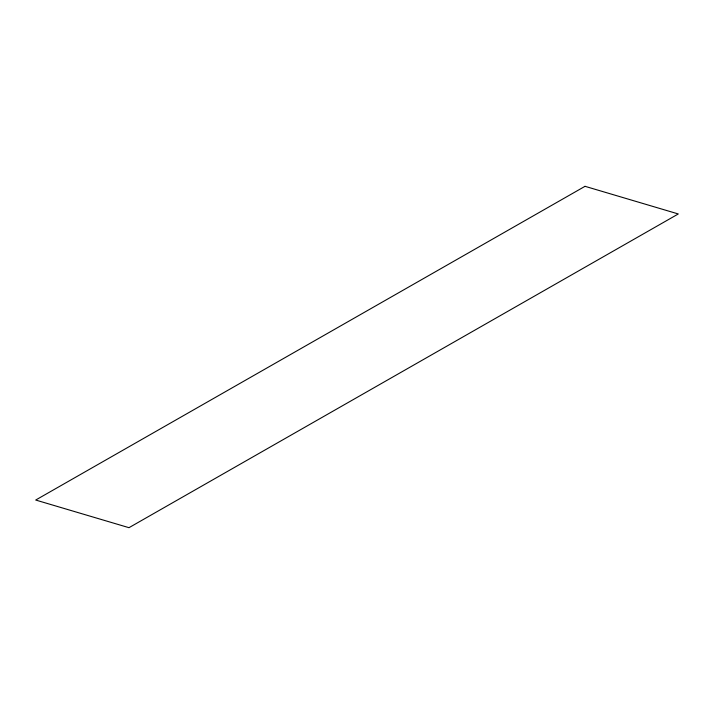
<?xml version="1.0" encoding="UTF-8"?>
<svg xmlns="http://www.w3.org/2000/svg" width="714" height="714" viewBox="0 0 714 714"><rect width="100%" height="100%" fill="white"/><g stroke="black" fill="none" stroke-linecap="round" stroke-linejoin="round"><path stroke-width="1.07" d="M585.025 186.318L35.7 500.041L128.975 527.682L678.3 213.959L585.025 186.318"/></g></svg>
